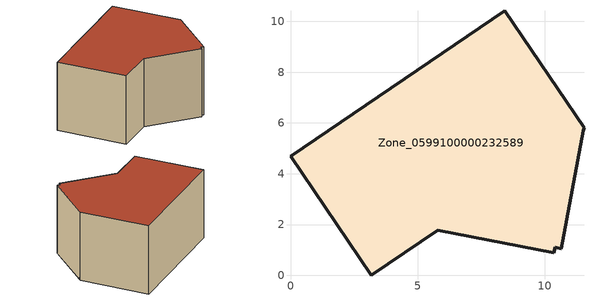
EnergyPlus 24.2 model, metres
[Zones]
Zone_0599100000232589
 floor ground (C_G): 10.66,1.05 10.42,1.11 10.37,0.9 5.79,1.77 3.18,0 0,4.69 8.43,10.42 11.55,5.81 11.53,5.68 z0
 wall outside (C_F): 3.18,0 5.79,1.77 10.37,0.9 10.42,1.11 10.66,1.05 11.53,5.68 11.55,5.81 8.43,10.42 0,4.69 3.18,0 z0:5.7
 roof outside (C_R): 11.55,5.81 8.43,10.42 0,4.69 3.18,0 5.79,1.77 10.37,0.9 10.42,1.11 10.66,1.05 11.53,5.68 z5.7
[BUILDING]
Pand.0599100000232589: North Axis=0; Terrain=City; Loads Convergence Tolerance Value=0.04; Temperature Convergence Tolerance Value=0.4; Solar Distribution=FullExterior; Maximum Number of Warmup Days=25; Minimum Number of Warmup Days=1
[Site:Location]
Rotterdam.The.Hague.AP_ZH_NLD Design_Conditions: Latitude=51.96; Longitude=4.45; Time Zone=1; Elevation=-4.5
[SITE:GROUNDTEMPERATURE:BUILDINGSURFACE]
18, 18, 18, 18, 18, 18, 18, 18, 18, 18, 18, 18
[MATERIAL] Thermal Absorptance=0.9; Solar Absorptance=0.7; Visible Absorptance=0.7
Name | Roughness | Thickness | Conductivity | Density | Specific Heat
G.TC.1975-1991 | MediumSmooth | 0.15 | 0.288461 | 540 | 1210
F.TC.1975-1991 | Rough | 0.3 | 0.230769 | 1920 | 840
R.TC.1975-1991 | MediumRough | 0.2 | 0.153846 | 1500 | 1000
[CONSTRUCTION]
C_G: G.TC.1975-1991
C_F: F.TC.1975-1991
C_R: R.TC.1975-1991
[ZONE]
Zone_0599100000232589: Type=1; Multiplier=1; Ceiling Height=Autocalculate; Volume=Autocalculate; Floor Area=autocalculate; Part of Total Floor Area=Yes
[ZONEINFILTRATION:DESIGNFLOWRATE]
Infil_Zone_0599100000232589: Zone or ZoneList or Space or SpaceList=Zone_0599100000232589; Schedule=AlwaysOn; Design Flow Rate Calculation Method=Flow/Area; Flow Rate per Floor Area=0.003; Constant Term Coefficient=1; Temperature Term Coefficient=0; Velocity Term Coefficient=0; Velocity Squared Term Coefficient=0
[HVACTEMPLATE:ZONE:IDEALLOADSAIRSYSTEM]
Zone_0599100000232589: Maximum Heating Supply Air Temperature=50; Minimum Cooling Supply Air Temperature=13; Maximum Heating Supply Air Humidity Ratio=0.0156; Minimum Cooling Supply Air Humidity Ratio=0.0077; Heating Limit=NoLimit; Cooling Limit=NoLimit; Dehumidification Control Type=ConstantSensibleHeatRatio; Cooling Sensible Heat Ratio=0.7; Dehumidification Setpoint=60; Humidification Control Type=None; Humidification Setpoint=30; Outdoor Air Method=None; Outdoor Air Flow Rate per Person=0.00944; Outdoor Air Flow Rate per Zone Floor Area=0; Outdoor Air Flow Rate per Zone=0; Demand Controlled Ventilation Type=None; Outdoor Air Economizer Type=NoEconomizer; Heat Recovery Type=None; Sensible Heat Recovery Effectiveness=0.7; Latent Heat Recovery Effectiveness=0.65
[ZONECONTROL:THERMOSTAT]
ThermostatControl_Zone_0599100000232589: Zone or ZoneList=Zone_0599100000232589; Control Type Schedule=DualSetpointControlType; Control 1=Thermostat_Zone_0599100000232589; Temperature Difference Between Cutout And Setpoint=0
[THERMOSTATSETPOINT:DUALSETPOINT]
Thermostat_Zone_0599100000232589: Heating Setpoint Temperature Schedule=HeatingSetpoint_Zone_0599100000232589; Cooling Setpoint Temperature Schedule=CoolingSetpoint_Zone_0599100000232589
[SCHEDULE:COMPACT]
HeatingSetpoint_Zone_0599100000232589: Through: 12/31, For: AllDays, Until: 24:00, 21
CoolingSetpoint_Zone_0599100000232589: Through: 12/31, For: AllDays, Until: 24:00, 24
DualSetpointControlType: Through: 12/31, For: AllDays, Until: 24:00, 4
AlwaysOn: Through: 12/31, For: AllDays, Until: 24:00, 1
